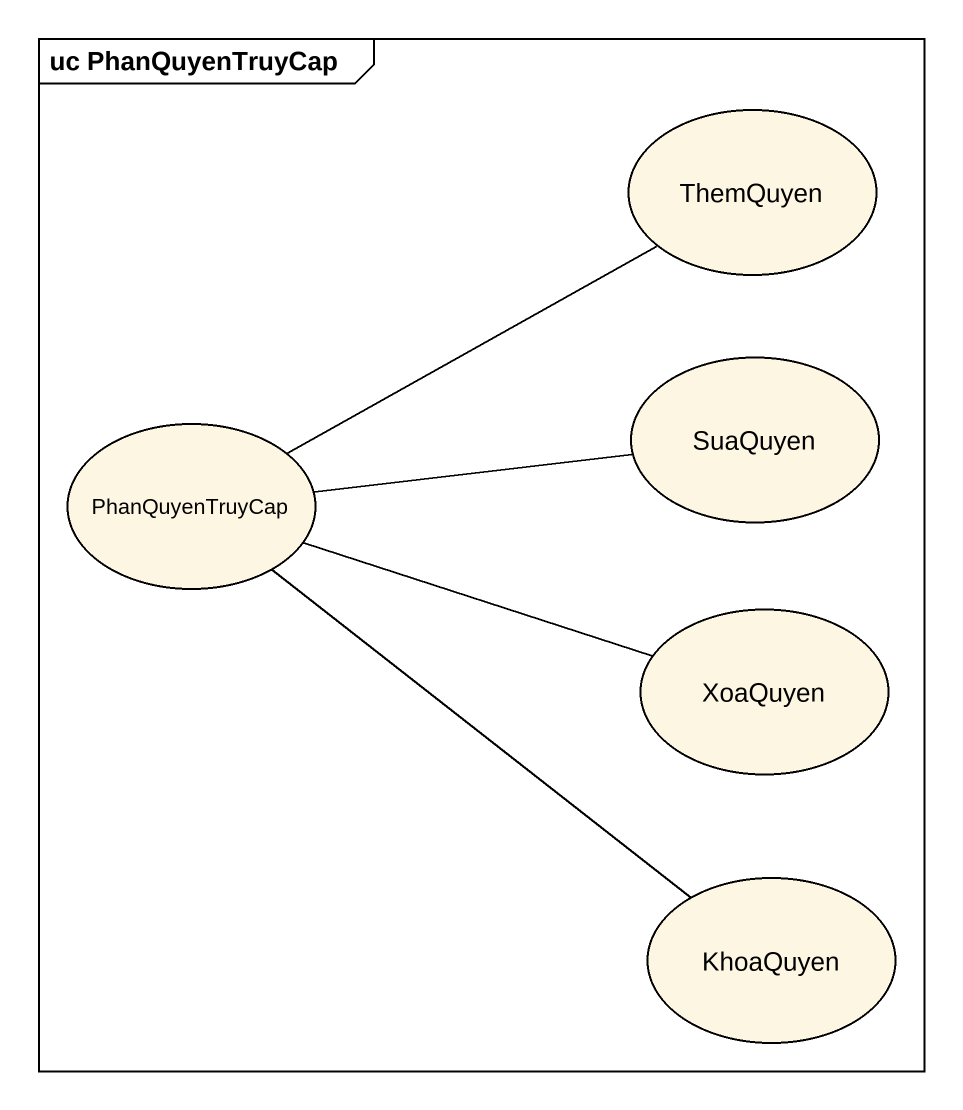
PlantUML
@startuml
mainframe uc PhanQuyenTruyCap
usecase ThemQuyen
usecase SuaQuyen
usecase PhanQuyenTruyCap
usecase XoaQuyen
usecase KhoaQuyen
PhanQuyenTruyCap -right- ThemQuyen
PhanQuyenTruyCap -right- SuaQuyen
PhanQuyenTruyCap -right- XoaQuyen
PhanQuyenTruyCap -- KhoaQuyen
@enduml
